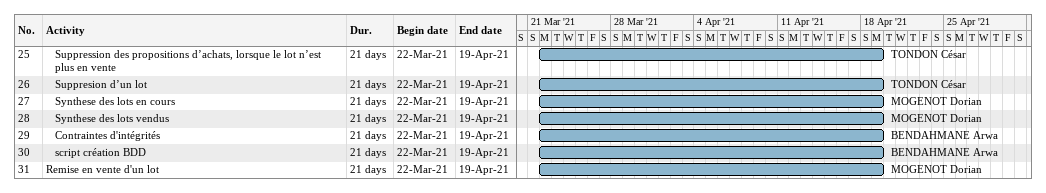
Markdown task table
| ID | Level | Task | Duration | Start | Finish | Resources |
|---|---|---|---|---|---|---|
| 25 | 2 | Suppression des propositions d’achats, lorsque le lot n’est plus en vente | 21d | 2021-03-22 | 2021-04-19 | TONDON César |
| 26 | 2 | Suppresion d’un lot | 21d | 2021-03-22 | 2021-04-19 | TONDON César |
| 27 | 2 | Synthese des lots en cours | 21d | 2021-03-22 | 2021-04-19 | MOGENOT Dorian |
| 28 | 2 | Synthese des lots vendus | 21d | 2021-03-22 | 2021-04-19 | MOGENOT Dorian |
| 29 | 2 | Contraintes d'intégrités | 21d | 2021-03-22 | 2021-04-19 | BENDAHMANE Arwa |
| 30 | 2 | script création BDD | 21d | 2021-03-22 | 2021-04-19 | BENDAHMANE Arwa |
| 31 | 1 | Remise en vente d'un lot | 21d | 2021-03-22 | 2021-04-19 | MOGENOT Dorian |
